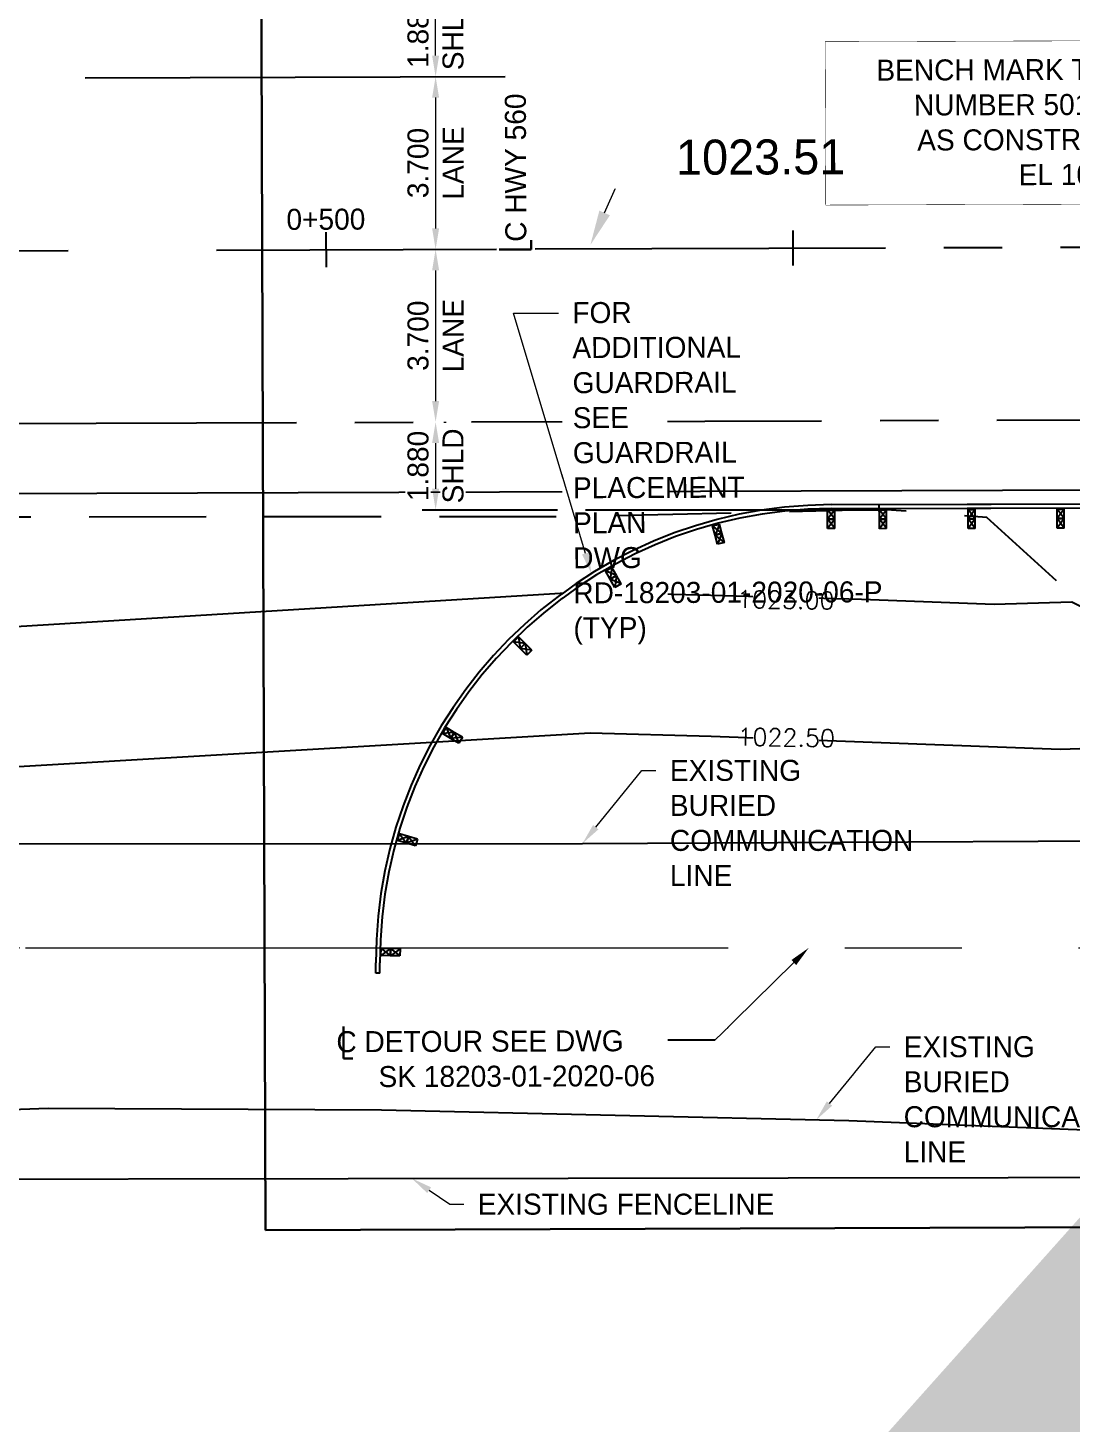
# Model space of a CAD drawing. Header units: metres. Extents: x -16741 to 19994, y 5629700 to 5668838.
# Drawn here: x 16670.36 to 16692.7, y 5649244.21 to 5649274.1 of the extents above; entities that cross this region are included whole.
import ezdxf
from ezdxf import colors
from ezdxf.entities.mleader import LeaderData, LeaderLine
from ezdxf.math import Vec2, Vec3

# ---------------------------------------------------------------- set-up
doc = ezdxf.new("R2010")
doc.units = ezdxf.units.M
for name, pattern in [('CENTER2', [1.125, 0.75, -0.125, 0.125, -0.125]), ('CENTERX2', [101.6, 63.5, -12.7, 12.7, -12.7]), ('Existing Highway 560 (Glenmore Tr) Surface$0$DGN Style 3', [12, 9, -3]), ('HIDDEN', [0.375, 0.25, -0.125])]:
    doc.linetypes.add(name, pattern=pattern)
for name, color, linetype in [('_BL SHLD', 253, 'HIDDEN'), ('C-ROAD-CNTR', 1, 'CENTER2'), ('C-TOPO-MAJR', 252, 'Continuous'), ('C-TOPO-MINR', 253, 'Continuous'), ('CB178108 - Hwy 560 Bridge Replacement Linework$0$S-BR-BRIDGERAIL', 139, 'Continuous'), ('CB178108 - Hwy 560 Bridge Replacement Linework$0$S-BR-POST', 139, 'Continuous'), ('Existing Highway 560 (Glenmore Tr) Surface$0$S-RD-EOP', 64, 'Continuous'), ('Existing Highway 560 (Glenmore Tr) Surface$0$S-RD-WPT', 7, 'Existing Highway 560 (Glenmore Tr) Surface$0$DGN Style 3'), ('Existing Highway 560 (Glenmore Tr) Surface$0$S-SF-FEN', 8, 'Existing Highway 560 (Glenmore Tr) Surface$0$FENC-BARB'), ('Existing Highway 560 (Glenmore Tr) Surface$0$S-UT-FOP', 8, 'Existing Highway 560 (Glenmore Tr) Surface$0$FOPC-UNDR-E'), ('Existing Highway 560 (Glenmore Tr) Surface$0$S-UT-TPN-BUR', 8, 'Existing Highway 560 (Glenmore Tr) Surface$0$PHON-UNDR-E'), ('G-AN-LIN-WT3', 2, 'Continuous'), ('S-BR-BRIDGERAIL', 139, 'Continuous'), ('S-BR-CEN', 1, 'CENTERX2'), ('S-BR-DIM', 1, 'Continuous'), ('S-BR-POST', 139, 'Continuous')]:
    doc.layers.add(name, color=color, linetype=linetype)
doc.layers.add('CB178108 - Hwy 560 Bridge Replacement Linework$0$G-AN-TXT', color=40, linetype='Continuous', lineweight=40)
doc.layers.add('Z-CV3D-ALIG-CNTR', color=145, linetype='CENTER2', lineweight=18)
for name, color, linetype, plot in [('G-TB-VPORTS', 8, 'Continuous', False), ('S-BR-NPLOT', 250, 'Continuous', False), ('S-BR-SPOTELEVNPLOT', 250, 'Continuous', False)]:
    doc.layers.add(name, color=color, linetype=linetype, plot=plot)
doc.styles.add('AT Text Standard', font='simplex.shx', dxfattribs={"oblique": 1e-05, "height": 3})
doc.styles.add('AT_Font_Prop_3.0', font='font005.shx', dxfattribs={"height": 3})
doc.styles.add('Existing Highway 560 (Glenmore Tr) Surface$0$AT_Label', font='font005.shx', dxfattribs={"height": 3.5})
doc.styles.add('Existing Highway 560 (Glenmore Tr) Surface$0$Standard', font='simplex.shx')
doc.linetypes.add('Existing Highway 560 (Glenmore Tr) Surface$0$FENC-BARB', pattern='A,6.35,-2.54,["X",Existing Highway 560 (Glenmore Tr) Surface$0$Standard,S=1.27,R=0,X=-1.27,Y=-0.635],-2.54', length=11.43)
doc.linetypes.add('Existing Highway 560 (Glenmore Tr) Surface$0$FOPC-UNDR-E', pattern='A,10,-3,10,-3,10,-3,10,-3,10,["FB",Existing Highway 560 (Glenmore Tr) Surface$0$AT_Label,S=0.7,R=0,X=1.8,Y=-1.225],0,[1,AT_SHAPES.shx,S=1000,R=0,X=4.1,Y=0],-8.2', length=70.2)
doc.linetypes.add('Existing Highway 560 (Glenmore Tr) Surface$0$PHON-UNDR-E', pattern='A,10,-3,10,-3,10,-3,10,-3,10,["TB",Existing Highway 560 (Glenmore Tr) Surface$0$AT_Label,S=0.7,R=0,X=2,Y=-1.225],0,[1,AT_SHAPES.shx,S=1000,R=0,X=4.1,Y=0],-8.2', length=70.2)
doc.dimstyles.new('AT Dim Standard (Meters)', dxfattribs={"dimtxt": 3, "dimasz": 3, "dimexe": 1.5, "dimexo": 1.5, "dimgap": 1, "dimtad": 1, "dimdec": 3, "dimzin": 0, "dimdsep": 46, "dimtxsty": 'AT_Font_Prop_3.0', "dimcen": -1.5, "dimclrd": 256, "dimclre": 256, "dimclrt": 2, "dimaunit": 1, "dimadec": 3, "dimazin": 0, "dimtfac": 1, "dimtdec": 3, "dimtmove": 0, "dimatfit": 3, "dimfxl": 1, "dimtfill": 1, "dimtolj": 1, "dimtzin": 0, "dimlwd": 15, "dimlwe": 15, "dimarcsym": 0})
doc.dimstyles.new('AT Dim Standard (Millimeters)', dxfattribs={"dimtxt": 3, "dimasz": 3, "dimexe": 1.5, "dimexo": 1.5, "dimgap": 1, "dimtad": 1, "dimdec": 0, "dimlfac": 1000, "dimzin": 0, "dimdsep": 46, "dimtxsty": 'AT Text Standard', "dimcen": -1.5, "dimclrd": 256, "dimclre": 256, "dimclrt": 7, "dimaunit": 1, "dimadec": 3, "dimazin": 0, "dimtfac": 1, "dimtdec": 0, "dimtmove": 0, "dimatfit": 3, "dimfxl": 1, "dimtfill": 1, "dimtolj": 1, "dimtzin": 0, "dimlwd": 15, "dimlwe": 15, "dimarcsym": 0})

# ---------------------------------------------------------------- blocks, each defined once
blk = doc.blocks.new('*D69')
at = {"layer": 'Defpoints', "color": 0, "transparency": 16777216}
for p in [(5.577, -0.112), (6.051, -0.846), (6.881, -0.846)]:
    blk.add_point(p, dxfattribs=at)
at = {"layer": 'S-BR-NPLOT', "lineweight": 15, "transparency": 16777216}
for p, q in [((5.652, -0.112), (6.956, -0.112)), ((6.881, -0.262), (6.881, -0.696)), ((6.126, -0.846), (6.956, -0.846))]:
    blk.add_line(p, q, dxfattribs=at)
at = {"layer": 'S-BR-NPLOT', "transparency": 16777216}
for points in [[(6.856, -0.262), (6.906, -0.262), (6.881, -0.112)], [(6.856, -0.696), (6.906, -0.696), (6.881, -0.846)]]:
    blk.add_solid(points, dxfattribs=at)
at = {"layer": 'S-BR-NPLOT', "color": 8, "transparency": 16777216, "insert": (6.767, -0.479), "char_height": 0.125, "attachment_point": 5, "rotation": 90, "style": 'AT Text Standard', "bg_fill": 3, "box_fill_scale": 1.1, "bg_fill_color": 256, "bg_fill_true_color": 13158600, "bg_fill_transparency": 0}
blk.add_mtext('\\A1;735', dxfattribs=at)
blk = doc.blocks.new('*D67')
at = {"layer": 'Defpoints', "color": 0, "transparency": 16777216}
for p in [(-1.177, 0), (0, 0), (6.051, -0.846)]:
    blk.add_point(p, dxfattribs=at)
at = {"layer": 'S-BR-NPLOT', "lineweight": 15, "transparency": 16777216}
for p, q in [((-0.075, 0), (-1.252, 0)), ((-1.177, -0.696), (-1.177, -0.15)), ((5.976, -0.846), (-1.252, -0.846))]:
    blk.add_line(p, q, dxfattribs=at)
at = {"layer": 'S-BR-NPLOT', "transparency": 16777216}
for points in [[(-1.202, -0.15), (-1.152, -0.15), (-1.177, 0)], [(-1.202, -0.696), (-1.152, -0.696), (-1.177, -0.846)]]:
    blk.add_solid(points, dxfattribs=at)
at = {"layer": 'S-BR-NPLOT', "color": 8, "transparency": 16777216, "insert": (-1.302, -0.423), "char_height": 0.15, "attachment_point": 5, "rotation": 90, "style": 'AT Text Standard', "bg_fill": 3, "box_fill_scale": 1.1, "bg_fill_color": 256, "bg_fill_true_color": 13158600, "bg_fill_transparency": 0}
blk.add_mtext('\\A1;846', dxfattribs=at)
blk = doc.blocks.new('*D68')
at = {"layer": 'Defpoints', "color": 0, "transparency": 16777216}
for p in [(0, -0.215), (6.051, -0.846)]:
    blk.add_point(p, dxfattribs=at)
at = {"layer": 'S-BR-NPLOT', "lineweight": 15, "transparency": 16777216}
for p, q in [((-0.075, -0.215), (-0.753, -0.215)), ((-0.678, -0.365), (-0.678, -0.696)), ((5.976, -0.846), (-0.753, -0.846))]:
    blk.add_line(p, q, dxfattribs=at)
at = {"layer": 'S-BR-NPLOT', "transparency": 16777216}
for points in [[(-0.703, -0.365), (-0.653, -0.365), (-0.678, -0.215)], [(-0.703, -0.696), (-0.653, -0.696), (-0.678, -0.846)]]:
    blk.add_solid(points, dxfattribs=at)
at = {"layer": 'S-BR-NPLOT', "color": 8, "transparency": 16777216, "insert": (-0.803, -0.531), "char_height": 0.15, "attachment_point": 5, "rotation": 90, "style": 'AT Text Standard', "bg_fill": 3, "box_fill_scale": 1.1, "bg_fill_color": 256, "bg_fill_true_color": 13158600, "bg_fill_transparency": 0}
blk.add_mtext('\\A1;631', dxfattribs=at)
at = {"layer": 'Defpoints', "color": 0, "transparency": 16777216}
blk.add_point((-0.678, -0.846), dxfattribs=at)
blk = doc.blocks.new('*D454')
at = {"layer": 'Defpoints', "color": 0, "lineweight": 30, "transparency": 16777216}
for p in [(16679.081, 5649273.054), (16679.093, 5649269.354), (16679.093, 5649269.354)]:
    blk.add_point(p, dxfattribs=at)
at = {"layer": 'S-BR-DIM', "lineweight": 15, "transparency": 16777216}
for p, q in [((16679.306, 5649273.054), (16679.318, 5649273.054)), ((16679.093, 5649272.604), (16679.093, 5649269.804))]:
    blk.add_line(p, q, dxfattribs=at)
at = {"layer": 'S-BR-DIM', "lineweight": 30, "transparency": 16777216}
for points in [[(16679.018, 5649272.604), (16679.168, 5649272.604), (16679.093, 5649273.054)], [(16679.018, 5649269.804), (16679.168, 5649269.804), (16679.093, 5649269.354)]]:
    blk.add_solid(points, dxfattribs=at)
at = {"layer": 'S-BR-DIM', "color": 2, "lineweight": -3, "transparency": 16777216, "char_height": 0.45, "attachment_point": 5, "rotation": 90, "style": 'AT_Font_Prop_3.0', "bg_fill": 3, "box_fill_scale": 1.1, "bg_fill_color": 256, "bg_fill_true_color": 13158600, "bg_fill_transparency": 0}
for s, insert in [('\\A1;3.700', (16678.718, 5649271.204)), ('\\A1;LANE', (16679.468, 5649271.204))]:
    blk.add_mtext(s, dxfattribs=dict(at, insert=insert))
blk = doc.blocks.new('*D455')
at = {"layer": 'Defpoints', "color": 0, "lineweight": 30, "transparency": 16777216}
for p in [(16679.093, 5649269.354), (16679.042, 5649265.654), (16679.093, 5649265.654)]:
    blk.add_point(p, dxfattribs=at)
at = {"layer": 'S-BR-DIM', "lineweight": 15, "transparency": 16777216}
for p, q in [((16679.093, 5649268.904), (16679.093, 5649266.104)), ((16679.267, 5649265.654), (16679.318, 5649265.654))]:
    blk.add_line(p, q, dxfattribs=at)
at = {"layer": 'S-BR-DIM', "lineweight": 30, "transparency": 16777216}
for points in [[(16679.018, 5649268.904), (16679.168, 5649268.904), (16679.093, 5649269.354)], [(16679.018, 5649266.104), (16679.168, 5649266.104), (16679.093, 5649265.654)]]:
    blk.add_solid(points, dxfattribs=at)
at = {"layer": 'S-BR-DIM', "color": 2, "lineweight": -3, "transparency": 16777216, "char_height": 0.45, "attachment_point": 5, "rotation": 90, "style": 'AT_Font_Prop_3.0', "bg_fill": 3, "box_fill_scale": 1.1, "bg_fill_color": 256, "bg_fill_true_color": 13158600, "bg_fill_transparency": 0}
for s, insert in [('\\A1;3.700', (16678.718, 5649267.504)), ('\\A1;LANE', (16679.468, 5649267.504))]:
    blk.add_mtext(s, dxfattribs=dict(at, insert=insert))
blk = doc.blocks.new('*D456')
at = {"layer": 'S-BR-DIM', "lineweight": 15, "transparency": 16777216}
for p, q in [((16679.267, 5649265.654), (16679.318, 5649265.654)), ((16679.093, 5649265.204), (16679.093, 5649264.224))]:
    blk.add_line(p, q, dxfattribs=at)
at = {"layer": 'S-BR-DIM', "color": 2, "lineweight": -3, "transparency": 16777216, "char_height": 0.45, "attachment_point": 5, "rotation": 90, "style": 'AT_Font_Prop_3.0', "bg_fill": 3, "box_fill_scale": 1.1, "bg_fill_color": 256, "bg_fill_true_color": 13158600, "bg_fill_transparency": 0}
for s, insert in [('\\A1;1.880', (16678.718, 5649264.714)), ('\\A1;SHLD', (16679.468, 5649264.714))]:
    blk.add_mtext(s, dxfattribs=dict(at, insert=insert))
at = {"layer": 'Defpoints', "color": 0, "lineweight": 30, "transparency": 16777216}
for p in [(16679.042, 5649265.654), (16679.093, 5649263.774), (16679.093, 5649263.774)]:
    blk.add_point(p, dxfattribs=at)
at = {"layer": 'S-BR-DIM', "lineweight": 30, "transparency": 16777216}
for points in [[(16679.018, 5649265.204), (16679.168, 5649265.204), (16679.093, 5649265.654)], [(16679.018, 5649264.224), (16679.168, 5649264.224), (16679.093, 5649263.774)]]:
    blk.add_solid(points, dxfattribs=at)
blk = doc.blocks.new('*D457')
at = {"layer": 'S-BR-DIM', "lineweight": 15, "transparency": 16777216}
for p, q in [((16678.872, 5649274.934), (16678.868, 5649274.934)), ((16679.093, 5649273.504), (16679.093, 5649274.484)), ((16679.306, 5649273.054), (16679.318, 5649273.054))]:
    blk.add_line(p, q, dxfattribs=at)
at = {"layer": 'S-BR-DIM', "color": 2, "lineweight": -3, "transparency": 16777216, "char_height": 0.45, "attachment_point": 5, "rotation": 90, "style": 'AT_Font_Prop_3.0', "bg_fill": 3, "box_fill_scale": 1.1, "bg_fill_color": 256, "bg_fill_true_color": 13158600, "bg_fill_transparency": 0}
for s, insert in [('\\A1;1.880', (16678.718, 5649273.994)), ('\\A1;SHLD', (16679.468, 5649273.994))]:
    blk.add_mtext(s, dxfattribs=dict(at, insert=insert))
at = {"layer": 'Defpoints', "color": 0, "lineweight": 30, "transparency": 16777216}
for p in [(16679.093, 5649274.934), (16679.097, 5649274.934), (16679.081, 5649273.054)]:
    blk.add_point(p, dxfattribs=at)
at = {"layer": 'S-BR-DIM', "lineweight": 30, "transparency": 16777216}
for points in [[(16679.018, 5649274.484), (16679.168, 5649274.484), (16679.093, 5649274.934)], [(16679.018, 5649273.504), (16679.168, 5649273.504), (16679.093, 5649273.054)]]:
    blk.add_solid(points, dxfattribs=at)
blk = doc.blocks.new('*U679')
at = {"layer": 'CB178108 - Hwy 560 Bridge Replacement Linework$0$S-BR-POST'}
for p, q in [((-0.075, 0.429), (0.077, 0.429)), ((-0.075, 0.429), (-0.075, 0.226)), ((-0.075, 0.429), (0.077, 0.226)), ((-0.075, 0.226), (0.077, 0.429)), ((0.077, 0.429), (0.077, 0.226)), ((-0.075, 0.226), (0.077, 0.226)), ((-0.075, 0.226), (-0.075, 0.023)), ((-0.075, 0.226), (0.077, 0.023)), ((-0.075, 0.023), (0.077, 0.226)), ((0.077, 0.226), (-0.075, 0.226)), ((0.077, 0.023), (-0.075, 0.023)), ((0.077, 0.226), (0.077, 0.023))]:
    blk.add_line(p, q, dxfattribs=at)
blk = doc.blocks.new('*U677')
at = {"layer": 'CB178108 - Hwy 560 Bridge Replacement Linework$0$G-AN-TXT', "color": 0, "linetype": 'ByBlock', "lineweight": -2, "transparency": 16777216}
for p, rotation in [((16687.565, 5649263.8), 180.1984736322829), ((16685.094, 5649263.471), 194.9654271150384), ((16682.788, 5649262.523), 209.7323805977916), ((16680.8, 5649261.018), 224.4993340805447), ((16679.261, 5649259.057), 239.2662875632979), ((16678.273, 5649256.768), 254.033241046051), ((16677.901, 5649254.303), 268.8001945288042)]:
    blk.add_blockref('*U679', p, dxfattribs=dict(at, rotation=rotation))
blk = doc.blocks.new('section')
at = {"layer": 'S-BR-NPLOT'}
dim = blk.add_linear_dim(base=(6.8805, -0.8462), p1=(5.5771, -0.1115), p2=(6.0512, -0.8462), angle=90, dimstyle='AT Dim Standard (Millimeters)', override={"dimclrt": 8}, dxfattribs=at)
dim.commit()
dim.dimension.update_dxf_attribs({"geometry": '*D69', "text_midpoint": (6.7667, -0.4789)})
dim = blk.add_linear_dim(base=(-1.1772, 0), p1=(6.0512, -0.8462), p2=(0, 0), angle=90, dimstyle='AT Dim Standard (Millimeters)', override={"dimclrt": 8}, dxfattribs=at)
dim.commit()
dim.dimension.update_dxf_attribs({"geometry": '*D67', "text_midpoint": (-1.3022, -0.4231)})
dim = blk.add_linear_dim(base=(-0.6784, -0.8462), p1=(0, -0.215), p2=(6.0512, -0.8462), angle=90, dimstyle='AT Dim Standard (Millimeters)', override={"dimclrt": 8}, dxfattribs=at)
dim.commit()
dim.dimension.update_dxf_attribs({"geometry": '*D68', "text_midpoint": (-0.8034, -0.5306)})

msp = doc.modelspace()

# ---------------------------------------------------------------- linework, layer by layer
at = {"layer": 'C-ROAD-CNTR', "ltscale": 10}
msp.add_line((16681.228, 5649269.3616), (16812.685, 5649269.817), dxfattribs=at)
at = {"layer": 'C-ROAD-CNTR', "lineweight": -3, "ltscale": 10}
msp.add_line((16623.6118, 5649265.462), (16812.6978, 5649266.117), dxfattribs=at)
at = {"layer": 'C-TOPO-MINR', "linetype": 'Continuous', "lineweight": -3, "elevation": 1022.5}
msp.add_lwpolyline([(16658.333, 5649257.9543), (16668.6952, 5649258.1887), (16682.4058, 5649258.9956), (16684.9921, 5649258.9248), (16692.4702, 5649258.6478), (16693.1067, 5649258.6684), (16694.1313, 5649258.1499), (16695.5798, 5649257.301), (16695.9832, 5649256.741), (16696.3323, 5649255.5438)], dxfattribs=at)
at = {"layer": 'CB178108 - Hwy 560 Bridge Replacement Linework$0$S-BR-BRIDGERAIL'}
for p, q in [((16677.8149, 5649253.8489), (16677.8141, 5649254.0657)), ((16677.8999, 5649253.8492), (16677.8149, 5649253.8492)), ((16677.8999, 5649253.8492), (16677.8991, 5649254.066))]:
    msp.add_line(p, q, dxfattribs=at)
at = {"layer": 'Existing Highway 560 (Glenmore Tr) Surface$0$S-RD-EOP'}
msp.add_line((16623.617, 5649263.962), (16812.703, 5649264.617), dxfattribs=at)
at = {"layer": 'Existing Highway 560 (Glenmore Tr) Surface$0$S-RD-WPT'}
msp.add_line((16623.5862, 5649272.862), (16812.6722, 5649273.517), dxfattribs=at)
at = {"layer": 'Existing Highway 560 (Glenmore Tr) Surface$0$S-SF-FEN', "flags": 128}
msp.add_lwpolyline([(16628.461, 5649249.332), (16629.114, 5649249.381), (16645.473, 5649249.436), (16648.947, 5649249.408), (16696.071, 5649249.478), (16699.19, 5649249.461), (16704.158, 5649249.461), (16703.988, 5649250.366)], dxfattribs=at)
at = {"layer": 'Existing Highway 560 (Glenmore Tr) Surface$0$S-UT-FOP', "flags": 128}
msp.add_lwpolyline([(16618.17, 5649251.719), (16626.478, 5649251.644), (16638.206, 5649250.868), (16646.908, 5649250.322), (16657.144, 5649250.465), (16670.797, 5649250.953), (16677.932, 5649250.923), (16687.943, 5649250.69), (16695.9, 5649250.38), (16703.575, 5649250.724), (16734.197, 5649251.974), (16740.375, 5649251.675), (16757.435, 5649251.886), (16784.54, 5649251.953)], dxfattribs=at)
at = {"layer": 'Existing Highway 560 (Glenmore Tr) Surface$0$S-UT-TPN-BUR', "elevation": 1029.838, "flags": 128}
msp.add_lwpolyline([(16176.8784, 5649254.018), (16199.3986, 5649254.402), (16206.2523, 5649254.5189), (16236.6326, 5649255.4966), (16267.2987, 5649255.6632), (16293.2817, 5649255.885), (16323.3327, 5649255.909), (16352.4939, 5649256.1), (16353.2733, 5649256.1051), (16354.6251, 5649256.111), (16385.808, 5649256.248), (16398.0979, 5649256.2679), (16415.4606, 5649256.296), (16439.2426, 5649256.3026), (16444.3301, 5649256.304), (16450.5219, 5649256.3202), (16473.7652, 5649256.381), (16503.1368, 5649256.331), (16533.315, 5649256.32), (16564.7079, 5649256.4391), (16592.743, 5649256.5879), (16608.256, 5649256.4921), (16618.8033, 5649256.427), (16623.3819, 5649256.3987), (16623.8462, 5649256.3958), (16653.7301, 5649256.608), (16682.2388, 5649256.626), (16696.3598, 5649256.697), (16702.249, 5649256.7266), (16732.8558, 5649256.8805), (16739.2931, 5649256.9129), (16741.4145, 5649256.9023), (16758.2539, 5649256.8179), (16785.0422, 5649256.9051), (16812.842, 5649257.1501), (16844.1788, 5649257.214), (16874.9969, 5649257.3781), (16884.8165, 5649257.4153), (16888.6546, 5649257.4298), (16892.2979, 5649257.4436), (16907.7566, 5649257.5021), (16937.6436, 5649257.7531), (16967.0588, 5649257.805), (16992.6478, 5649257.978), (16996.2243, 5649258.0022)], dxfattribs=at)
at = {"layer": 'S-BR-CEN', "ltscale": 0.25}
msp.add_line((16623.599, 5649269.162), (16680.3956, 5649269.3587), dxfattribs=at)
at = {"layer": 'S-BR-DIM', "lineweight": -3}
for p, q in [((16676.7431, 5649269.7211), (16676.7457, 5649268.9711)), ((16686.7431, 5649269.7557), (16686.7457, 5649269.0057))]:
    msp.add_line(p, q, dxfattribs=at)
at = {"layer": 'Z-CV3D-ALIG-CNTR', "color": 145, "linetype": 'CENTER2', "lineweight": 18, "ltscale": 20}
msp.add_line((16670.3604, 5649254.3918), (16768.0192, 5649254.3918), dxfattribs=at)
at = {"layer": 'Z-CV3D-ALIG-CNTR', "color": 145, "linetype": 'CENTER2', "lineweight": 18}
msp.add_arc((16670.3604, 5649374.3918), 120, 250.758765, 270, dxfattribs=at)

# ---------------------------------------------------------------- leaders
at = {"layer": 'S-BR-DIM', "lineweight": -3}
ml = msp.add_multileader_mtext('Standard', dxfattribs=at)
ml.set_content('EXISTING BURIED COMMUNICATION LINE', color=2, style='AT_Font_Prop_3.0')
ml.set_leader_properties(color=256, linetype='ByLayer', lineweight=15)
ml.build(insert=Vec2(0, 0))
ml.multileader.update_dxf_attribs({"dogleg_length": 2, "arrow_head_size": 0.45, "scale": 0.15})
ctx = ml.context
ctx.base_point, ctx.scale, ctx.char_height, ctx.arrow_head_size, ctx.landing_gap_size, ctx.plane_origin = Vec3(16683.811, 5649258.1926, 1029.838), 0.15, 0.45, 0.45, 0.3, Vec3(16682.2388, 5649256.626, 1029.838)
notes = []
notes.append((ctx, [(0, (1, 1, 0), (16683.511, 5649258.1926, 1029.838), (1, 0), 0.3, [(0, [(16682.2388, 5649256.626, 1029.838)], 0, [])])]))
ctx.mtext.insert, ctx.mtext.width, ctx.mtext.flow_direction = Vec3(16684.111, 5649258.4176, 1029.838), 7.067197, 5
ml = msp.add_multileader_mtext('Standard', dxfattribs=at)
ml.set_content('EXISTING FENCELINE', color=2, style='AT_Font_Prop_3.0')
ml.set_leader_properties(color=256, linetype='ByLayer', lineweight=15)
ml.build(insert=Vec2(0, 0))
ml.multileader.update_dxf_attribs({"dogleg_length": 2, "arrow_head_size": 0.45, "scale": 0.15})
ctx = ml.context
ctx.base_point, ctx.scale, ctx.char_height, ctx.arrow_head_size, ctx.landing_gap_size, ctx.plane_origin = Vec3(16679.6945, 5649248.8986), 0.15, 0.45, 0.45, 0.3, Vec3(16678.5827, 5649249.452)
notes.append((ctx, [(0, (1, 1, 0), (16679.3945, 5649248.8986), (1, 0), 0.3, [(0, [(16678.5827, 5649249.452)], 0, [])])]))
ctx.mtext.insert, ctx.mtext.flow_direction = Vec3(16679.9945, 5649249.1236), 5
at = {"layer": 'S-BR-SPOTELEVNPLOT'}
ml = msp.add_multileader_mtext('Standard', dxfattribs=at)
ml.set_content('1023.51', color=2, style='AT_Font_Prop_3.0')
ml.set_leader_properties(color=256, linetype='ByLayer', lineweight=15)
ml.build(insert=Vec2(0, 0))
ml.multileader.update_dxf_attribs({"dogleg_length": 2, "arrow_head_size": 0.75, "scale": 0.25})
ctx = ml.context
ctx.base_point, ctx.scale, ctx.char_height, ctx.arrow_head_size, ctx.landing_gap_size, ctx.plane_origin, ctx.plane_x_axis, ctx.plane_y_axis = Vec3(16683.7419, 5649271.325, 1023.507), 0.25, 0.75, 0.75, 0.5, Vec3(16682.408, 5649269.449, 1023.507), Vec3(0.999994, 0.003464), Vec3(-0.003464, 0.999994)
notes.append((ctx, [(0, (1, 1, 0), (16683.2419, 5649271.3233, 1023.507), (0.999994, 0.003464), 0.5, [(0, [(16682.408, 5649269.449, 1023.507)], 0, [])])]))
ctx.mtext.insert, ctx.mtext.text_direction, ctx.mtext.rotation, ctx.mtext.flow_direction = Vec3(16684.2405, 5649271.7017, 1023.507), Vec3(0.999994, 0.003464), 0.003464, 5
for ctx, leaders in notes:
    for number, flags, end, landing, length, lines in leaders:
        leader = LeaderData()
        leader.index, (leader.has_last_leader_line, leader.has_dogleg_vector, leader.attachment_direction) = number, flags
        leader.last_leader_point, leader.dogleg_vector, leader.dogleg_length = Vec3(end), Vec3(landing), length
        for number, points, colour, breaks in lines:
            line = LeaderLine()
            line.index, line.vertices, line.color, line.breaks = number, Vec3.list(points), colors.encode_raw_color(colour), breaks
            leader.lines.append(line)
        ctx.leaders.append(leader)

# ---------------------------------------------------------------- next in the draw order: texts
at = {"layer": 'C-TOPO-MINR', "color": 253, "linetype": 'Continuous', "lineweight": -3, "insert": (16686.6024, 5649258.8968, 1023), "char_height": 0.375, "width": 1.245471, "attachment_point": 5, "rotation": 359.07845, "style": 'AT Text Standard', "bg_fill": 3, "box_fill_scale": 1.211667, "bg_fill_color": 256, "bg_fill_true_color": 13158600, "bg_fill_transparency": 0}
msp.add_mtext('1022.50', dxfattribs=at)
at = {"layer": 'S-BR-DIM', "color": 2, "lineweight": -3, "insert": (16676.7425, 5649269.9958), "char_height": 0.45, "attachment_point": 5, "rotation": 0.19847, "style": 'AT_Font_Prop_3.0', "bg_fill": 3, "box_fill_scale": 1.1, "bg_fill_color": 256, "bg_fill_true_color": 13158600, "bg_fill_transparency": 0}
msp.add_mtext('\\A1;0+500', dxfattribs=at)

# ---------------------------------------------------------------- next in the draw order: block references
at = {"layer": 'S-BR-NPLOT', "lineweight": -3, "xscale": -1, "rotation": 90.19847360786439}
msp.add_blockref('section', (16739.8634, 5649269.5647), dxfattribs=at)

# ---------------------------------------------------------------- next in the draw order: linework, layer by layer
at = {"layer": 'C-TOPO-MAJR', "linetype": 'Continuous', "lineweight": -3, "elevation": 1023}
msp.add_lwpolyline([(16700.8775, 5649262.3146), (16697.5713, 5649262.0045), (16692.9344, 5649261.6892), (16692.7183, 5649261.7985), (16691.0585, 5649261.7447), (16688.2151, 5649261.85), (16682.3043, 5649262.0118), (16682.2533, 5649262.0121), (16682.2526, 5649262.0097), (16681.9966, 5649261.9957), (16658.3165, 5649260.544)], dxfattribs=at)
at = {"layer": 'CB178108 - Hwy 560 Bridge Replacement Linework$0$S-BR-POST'}
for p, q in [((16690.4976, 5649263.7827), (16690.6496, 5649263.7833)), ((16690.4983, 5649263.5797), (16690.4976, 5649263.7827)), ((16690.6503, 5649263.5803), (16690.4976, 5649263.7827)), ((16690.6496, 5649263.7833), (16690.4983, 5649263.5797)), ((16690.6503, 5649263.5803), (16690.6496, 5649263.7833)), ((16692.4026, 5649263.7893), (16692.5546, 5649263.7899)), ((16692.4033, 5649263.5863), (16692.4026, 5649263.7893)), ((16692.5553, 5649263.5869), (16692.4026, 5649263.7893)), ((16692.5546, 5649263.7899), (16692.4033, 5649263.5863)), ((16692.5553, 5649263.5869), (16692.5546, 5649263.7899)), ((16690.6503, 5649263.5803), (16690.4983, 5649263.5797)), ((16690.4983, 5649263.5797), (16690.6503, 5649263.5803)), ((16690.499, 5649263.3767), (16690.4983, 5649263.5797)), ((16690.651, 5649263.3773), (16690.4983, 5649263.5797)), ((16690.6503, 5649263.5803), (16690.499, 5649263.3767)), ((16690.651, 5649263.3773), (16690.6503, 5649263.5803)), ((16692.5553, 5649263.5869), (16692.4033, 5649263.5863)), ((16692.4033, 5649263.5863), (16692.5553, 5649263.5869)), ((16692.404, 5649263.3833), (16692.4033, 5649263.5863)), ((16692.556, 5649263.3839), (16692.4033, 5649263.5863)), ((16692.5553, 5649263.5869), (16692.404, 5649263.3833)), ((16692.556, 5649263.3839), (16692.5553, 5649263.5869)), ((16690.651, 5649263.3773), (16690.499, 5649263.3767)), ((16692.556, 5649263.3839), (16692.404, 5649263.3833))]:
    msp.add_line(p, q, dxfattribs=at)
at = {"layer": 'S-BR-BRIDGERAIL'}
for p, q in [((16688.5818, 5649263.8031), (16701.9618, 5649263.8494)), ((16688.5964, 5649263.8881), (16702.2545, 5649263.9354))]:
    msp.add_line(p, q, dxfattribs=at)
at = {"layer": 'S-BR-POST'}
for p, q in [((16688.5975, 5649263.5732), (16688.5964, 5649263.8921)), ((16688.5968, 5649263.7762), (16688.7488, 5649263.7767)), ((16688.7495, 5649263.5737), (16688.5968, 5649263.7762)), ((16688.7488, 5649263.7767), (16688.5975, 5649263.5732)), ((16688.7495, 5649263.5737), (16688.7488, 5649263.7767)), ((16690.4976, 5649263.7827), (16690.6496, 5649263.7833)), ((16690.4983, 5649263.5797), (16690.4976, 5649263.7827)), ((16690.6503, 5649263.5803), (16690.4976, 5649263.7827)), ((16690.6496, 5649263.7833), (16690.4983, 5649263.5797)), ((16690.6503, 5649263.5803), (16690.6496, 5649263.7833)), ((16692.4026, 5649263.7893), (16692.5546, 5649263.7899)), ((16692.4033, 5649263.5863), (16692.4026, 5649263.7893)), ((16692.5553, 5649263.5869), (16692.4026, 5649263.7893)), ((16692.5546, 5649263.7899), (16692.4033, 5649263.5863)), ((16692.5553, 5649263.5869), (16692.5546, 5649263.7899)), ((16688.7495, 5649263.5737), (16688.5975, 5649263.5732)), ((16688.5975, 5649263.5732), (16688.7495, 5649263.5737)), ((16688.5982, 5649263.3702), (16688.5975, 5649263.5732)), ((16688.7502, 5649263.3707), (16688.5975, 5649263.5732)), ((16688.7495, 5649263.5737), (16688.5982, 5649263.3702)), ((16688.7502, 5649263.3707), (16688.7495, 5649263.5737)), ((16690.6503, 5649263.5803), (16690.4983, 5649263.5797)), ((16690.4983, 5649263.5797), (16690.6503, 5649263.5803)), ((16690.499, 5649263.3767), (16690.4983, 5649263.5797)), ((16690.651, 5649263.3773), (16690.4983, 5649263.5797)), ((16690.6503, 5649263.5803), (16690.499, 5649263.3767)), ((16690.651, 5649263.3773), (16690.6503, 5649263.5803)), ((16692.5553, 5649263.5869), (16692.4033, 5649263.5863)), ((16692.4033, 5649263.5863), (16692.5553, 5649263.5869)), ((16692.404, 5649263.3833), (16692.4033, 5649263.5863)), ((16692.556, 5649263.3839), (16692.4033, 5649263.5863)), ((16692.5553, 5649263.5869), (16692.404, 5649263.3833)), ((16692.556, 5649263.3839), (16692.5553, 5649263.5869)), ((16688.7502, 5649263.3707), (16688.5982, 5649263.3702)), ((16690.651, 5649263.3773), (16690.499, 5649263.3767)), ((16692.556, 5649263.3839), (16692.404, 5649263.3833))]:
    msp.add_line(p, q, dxfattribs=at)

# ---------------------------------------------------------------- next in the draw order: texts
at = {"layer": 'S-BR-DIM', "color": 2, "lineweight": -3, "insert": (16680.8087, 5649271.104), "char_height": 0.45, "attachment_point": 5, "rotation": 90.19847, "style": 'AT_Font_Prop_3.0', "bg_fill": 3, "box_fill_scale": 1.1, "bg_fill_color": 256, "bg_fill_true_color": 13158600, "bg_fill_transparency": 0}
msp.add_mtext('C HWY 560', dxfattribs=at)

# ---------------------------------------------------------------- next in the draw order: dimensions: what is measured, and where the dimension line sits
at = {"layer": 'S-BR-DIM', "lineweight": -3}
dim = msp.add_linear_dim(base=(16679.0934, 5649269.3542), p1=(16679.0805, 5649273.0542), p2=(16679.0934, 5649269.3542), angle=90, text='<>\\XLANE', dimstyle='AT Dim Standard (Meters)', dxfattribs=at)
dim.commit()
dim.dimension.update_dxf_attribs({"geometry": '*D454', "text_midpoint": (16679.0934, 5649271.2042)})

# ---------------------------------------------------------------- next in the draw order: linework, layer by layer
at = {"layer": 'S-BR-DIM', "color": 2, "lineweight": 30}
for p, q in [((16681.1424, 5649269.3501), (16681.1417, 5649269.5499)), ((16680.4574, 5649269.3477), (16681.1424, 5649269.3501))]:
    msp.add_line(p, q, dxfattribs=at)

# ---------------------------------------------------------------- next in the draw order: texts
at = {"layer": 'C-TOPO-MINR', "color": 253, "linetype": 'Continuous', "lineweight": -3, "insert": (16686.5922, 5649261.845, 1023), "char_height": 0.375, "width": 1.245471, "attachment_point": 5, "rotation": 359.07845, "style": 'AT Text Standard', "bg_fill": 3, "box_fill_scale": 1.211667, "bg_fill_color": 256, "bg_fill_true_color": 13158600, "bg_fill_transparency": 0}
msp.add_mtext('1023.00', dxfattribs=at)
at = {"layer": 'S-BR-DIM', "color": 2, "lineweight": -3, "insert": (16687.881, 5649272.0621), "char_height": 0.45, "width": 14.218955, "attachment_point": 5, "rotation": 0.19847, "style": 'AT_Font_Prop_3.0', "bg_fill": 3, "box_fill_scale": 1.1, "bg_fill_color": 256, "bg_fill_true_color": 13158600, "bg_fill_transparency": 0}
msp.add_mtext('\\pxqr;BENCH MARK TABLET\\PNUMBER 50113-255\\PAS CONSTRUCTED\\PEL 1023.291', dxfattribs=at)

# ---------------------------------------------------------------- next in the draw order: dimensions: what is measured, and where the dimension line sits
at = {"layer": 'S-BR-DIM', "lineweight": -3}
dim = msp.add_linear_dim(base=(16679.0934, 5649274.9343), p1=(16679.0805, 5649273.0542), p2=(16679.0968, 5649274.9343), angle=90, text='<>\\XSHLD', dimstyle='AT Dim Standard (Meters)', dxfattribs=at)
dim.commit()
dim.dimension.update_dxf_attribs({"geometry": '*D457', "text_midpoint": (16679.0934, 5649273.9942), "dimtype": 160})
dim = msp.add_linear_dim(base=(16679.0934, 5649265.654), p1=(16679.0934, 5649269.3542), p2=(16679.0415, 5649265.654), angle=90, text='<>\\XLANE', dimstyle='AT Dim Standard (Meters)', dxfattribs=at)
dim.commit()
dim.dimension.update_dxf_attribs({"geometry": '*D455', "text_midpoint": (16679.0934, 5649267.5041)})

# ---------------------------------------------------------------- next in the draw order: linework, layer by layer
at = {"layer": 'S-BR-DIM', "lineweight": -3, "const_width": 0.01}
msp.add_lwpolyline([(16695.2347, 5649270.3293), (16687.4486, 5649270.3024), (16687.4365, 5649273.8021), (16695.2226, 5649273.829)], close=True, dxfattribs=at)

# ---------------------------------------------------------------- next in the draw order: leaders
at = {"layer": 'G-AN-LIN-WT3'}
msp.add_leader([(16704.8224, 5649261.9768), (16700.4647, 5649255.1165)], dimstyle='AT Dim Standard (Meters)', override={"dimscale": 0, "dimtxt": 25, "dimasz": 60, "dimtad": 0, "dimlwd": 65535}, dxfattribs=at)

# ---------------------------------------------------------------- next in the draw order: leaders
at = {"layer": 'S-BR-DIM', "lineweight": -3}
ml = msp.add_multileader_mtext('Standard', dxfattribs=at)
ml.set_content('FOR ADDITIONAL GUARDRAIL SEE GUARDRAIL PLACEMENT PLAN DWG RD-18203-01-2020-06-P (TYP) ', color=2, style='AT_Font_Prop_3.0')
ml.set_leader_properties(color=256, linetype='ByLayer', lineweight=15)
ml.build(insert=Vec2(0, 0))
ml.multileader.update_dxf_attribs({"dogleg_length": 2, "arrow_head_size": 0.45, "scale": 0.15})
ctx = ml.context
ctx.base_point, ctx.scale, ctx.char_height, ctx.arrow_head_size, ctx.landing_gap_size, ctx.plane_origin, ctx.plane_x_axis, ctx.plane_y_axis = Vec3(16681.7213, 5649267.989), 0.15, 0.45, 0.45, 0.3, Vec3(16687.0324, 5649268.2258), Vec3(0.999994, 0.003464), Vec3(-0.003464, 0.999994)
notes = []
notes.append((ctx, [(0, (1, 1, 0), (16680.7613, 5649267.9857), (0.999994, 0.003464), 0.9601, [(0, [(16682.4295, 5649262.4076)], 0, [])])]))
ctx.mtext.insert, ctx.mtext.text_direction, ctx.mtext.rotation, ctx.mtext.width, ctx.mtext.defined_height, ctx.mtext.flow_direction = Vec3(16682.0205, 5649268.2222), Vec3(0.999994, 0.003464), 0.003464, 11.991943, 3.6773, 5
ctx.mtext.has_bg_fill, ctx.mtext.bg_color, ctx.mtext.bg_scale_factor, ctx.mtext.bg_transparency, ctx.mtext.use_window_bg_color = 1, -1027028792, 1.5, 0, 1
for ctx, leaders in notes:
    for number, flags, end, landing, length, lines in leaders:
        leader = LeaderData()
        leader.index, (leader.has_last_leader_line, leader.has_dogleg_vector, leader.attachment_direction) = number, flags
        leader.last_leader_point, leader.dogleg_vector, leader.dogleg_length = Vec3(end), Vec3(landing), length
        for number, points, colour, breaks in lines:
            line = LeaderLine()
            line.index, line.vertices, line.color, line.breaks = number, Vec3.list(points), colors.encode_raw_color(colour), breaks
            leader.lines.append(line)
        ctx.leaders.append(leader)

# ---------------------------------------------------------------- next in the draw order: linework, layer by layer
at = {"layer": '_BL SHLD', "ltscale": 10, "flags": 128}
msp.add_lwpolyline([(16696.5244, 5649256.107), (16696.147, 5649257.46), (16694.765, 5649259.377), (16692.668, 5649261.999), (16690.896, 5649263.611), (16688.642, 5649263.782), (16682.219, 5649263.626), (16653.703, 5649263.608), (16630.691, 5649263.471), (16628.68, 5649263.397), (16627.436, 5649262.741), (16624.864, 5649260.441), (16623.442, 5649257.74), (16623.442, 5649255.12), (16623.82, 5649252.176), (16624.891, 5649249.439), (16627.099, 5649245.123), (16631.595, 5649242.208), (16636.602, 5649240.013), (16643.444, 5649238.895), (16647.767, 5649234.385), (16647.985, 5649227.81), (16643.822, 5649222.998), (16637.98, 5649222.416), (16631.074, 5649222.511), (16625.383, 5649226.463), (16622.767, 5649233.637), (16621.528, 5649242.126), (16620.625, 5649249.523), (16620.564, 5649249.987), (16619.979, 5649253.524), (16618.857, 5649256.341), (16616.577, 5649259.057), (16613.878, 5649261.556), (16610.809, 5649263.608), (16606.866, 5649263.537), (16592.746, 5649263.588), (16564.676, 5649263.439), (16533.303, 5649263.32), (16503.144, 5649263.331), (16473.762, 5649263.381), (16444.32, 5649263.304), (16415.454, 5649263.296), (16385.787, 5649263.248), (16353.235, 5649263.105), (16323.307, 5649262.909), (16293.249, 5649262.885), (16267.252, 5649262.663), (16236.501, 5649262.496), (16206.08, 5649261.517), (16176.759, 5649261.017)], dxfattribs=at)
at = {"layer": 'C-ROAD-CNTR', "linetype": 'Continuous', "lineweight": -3, "ltscale": 10}
msp.add_line((16682.3029, 5649263.7742), (16688.5722, 5649263.7742), dxfattribs=at)
at = {"layer": 'CB178108 - Hwy 560 Bridge Replacement Linework$0$S-BR-BRIDGERAIL'}
for p, q in [((16687.5652, 5649263.8845), (16702.2545, 5649263.9354)), ((16687.5655, 5649263.7995), (16701.9618, 5649263.8494))]:
    msp.add_line(p, q, dxfattribs=at)
for radius in [9.785, 9.7]:
    msp.add_arc((16687.5991, 5649254.0996), radius, 90.19847, 180.19847, dxfattribs=at)
at = {"layer": 'CB178108 - Hwy 560 Bridge Replacement Linework$0$S-BR-POST'}
for p, q in [((16688.5968, 5649263.7762), (16688.7488, 5649263.7767)), ((16688.5975, 5649263.5732), (16688.5968, 5649263.7762)), ((16688.7495, 5649263.5737), (16688.5968, 5649263.7762)), ((16688.7488, 5649263.7767), (16688.5975, 5649263.5732)), ((16688.7495, 5649263.5737), (16688.7488, 5649263.7767)), ((16688.7495, 5649263.5737), (16688.5975, 5649263.5732)), ((16688.5975, 5649263.5732), (16688.7495, 5649263.5737)), ((16688.5982, 5649263.3702), (16688.5975, 5649263.5732)), ((16688.7502, 5649263.3707), (16688.5975, 5649263.5732)), ((16688.7495, 5649263.5737), (16688.5982, 5649263.3702)), ((16688.7502, 5649263.3707), (16688.7495, 5649263.5737)), ((16688.7502, 5649263.3707), (16688.5982, 5649263.3702))]:
    msp.add_line(p, q, dxfattribs=at)

# ---------------------------------------------------------------- next in the draw order: block references
at = {"layer": 'CB178108 - Hwy 560 Bridge Replacement Linework$0$G-AN-TXT'}
msp.add_blockref('*U677', (0, 0), dxfattribs=at)

# ---------------------------------------------------------------- next in the draw order: texts
at = {"layer": 'S-BR-DIM', "color": 2, "lineweight": -3, "insert": (16682.4862, 5649252.0197), "char_height": 0.45, "width": 11.034801, "attachment_point": 5, "rotation": 0.19847, "style": 'AT_Font_Prop_3.0', "bg_fill": 3, "box_fill_scale": 1.1, "bg_fill_color": 256, "bg_fill_true_color": 13158600, "bg_fill_transparency": 0}
msp.add_mtext('\\pxql,t2;C DETOUR SEE DWG \\P^ISK 18203-01-2020-06', dxfattribs=at)

# ---------------------------------------------------------------- next in the draw order: dimensions: what is measured, and where the dimension line sits
at = {"layer": 'S-BR-DIM', "lineweight": -3}
dim = msp.add_linear_dim(base=(16679.0934, 5649263.7742), p1=(16679.0415, 5649265.654), p2=(16679.0934, 5649263.7742), angle=90, text='<>\\XSHLD', dimstyle='AT Dim Standard (Meters)', dxfattribs=at)
dim.commit()
dim.dimension.update_dxf_attribs({"geometry": '*D456', "text_midpoint": (16679.0934, 5649264.7141), "dimtype": 160})

# ---------------------------------------------------------------- next in the draw order: linework, layer by layer
at = {"layer": 'C-ROAD-CNTR', "linetype": 'Continuous', "lineweight": -3, "ltscale": 10}
msp.add_line((16678.8055, 5649263.7742), (16681.7045, 5649263.7742), dxfattribs=at)
at = {"layer": 'G-TB-VPORTS', "lineweight": 30}
msp.add_lwpolyline([(16675.451, 5649248.3424), (16750.6533, 5649248.6029), (16750.5068, 5649290.8921), (16675.3045, 5649290.6316)], close=True, dxfattribs=at)
at = {"layer": 'S-BR-DIM', "color": 2, "lineweight": 30}
for p, q in [((16677.1192, 5649252.7029), (16677.1215, 5649252.0179)), ((16677.1215, 5649252.0179), (16677.3213, 5649252.0186))]:
    msp.add_line(p, q, dxfattribs=at)
at = {"layer": 'S-BR-DIM', "lineweight": -3}
msp.add_line((16685.0768, 5649252.4142), (16684.0698, 5649252.4142), dxfattribs=at)

# ---------------------------------------------------------------- next in the draw order: leaders
ml = msp.add_multileader_mtext('Standard', dxfattribs=at)
ml.set_content(' ', color=2, style='AT_Font_Prop_3.0')
ml.set_leader_properties(color=256, linetype='ByLayer', lineweight=15)
ml.build(insert=Vec2(0, 0))
ml.multileader.update_dxf_attribs({"dogleg_length": 2, "arrow_head_size": 0.45, "scale": 0.15})
ctx = ml.context
ctx.base_point, ctx.scale, ctx.char_height, ctx.arrow_head_size, ctx.landing_gap_size, ctx.plane_origin, ctx.plane_x_axis, ctx.plane_y_axis = Vec3(16683.7268, 5649252.4095), 0.15, 0.45, 0.45, 0.3, Vec3(16687.086, 5649254.3918), Vec3(0.999994, 0.003464), Vec3(-0.003464, 0.999994)
notes = []
notes.append((ctx, [(0, (1, 1, 0), (16685.0768, 5649252.4142), (-0.999994, -0.003464), 0.3, [(0, [(16687.086, 5649254.3918)], 0, [])])]))
ctx.mtext.insert, ctx.mtext.text_direction, ctx.mtext.rotation, ctx.mtext.flow_direction = Vec3(16684.026, 5649252.6356), Vec3(0.999994, 0.003464), 0.003464, 5
ml = msp.add_multileader_mtext('Standard', dxfattribs=at)
ml.set_content('EXISTING BURIED COMMUNICATION LINE', color=2, style='AT_Font_Prop_3.0')
ml.set_leader_properties(color=256, linetype='ByLayer', lineweight=15)
ml.build(insert=Vec2(0, 0))
ml.multileader.update_dxf_attribs({"dogleg_length": 2, "arrow_head_size": 0.45, "scale": 0.15})
ctx = ml.context
ctx.base_point, ctx.scale, ctx.char_height, ctx.arrow_head_size, ctx.landing_gap_size, ctx.plane_origin = Vec3(16688.8181, 5649252.2728), 0.15, 0.45, 0.45, 0.3, Vec3(16687.2459, 5649250.7062)
notes.append((ctx, [(0, (1, 1, 0), (16688.5181, 5649252.2728), (1, 0), 0.3, [(0, [(16687.2459, 5649250.7062)], 0, [])])]))
ctx.mtext.insert, ctx.mtext.width, ctx.mtext.flow_direction = Vec3(16689.1181, 5649252.4978), 7.067197, 5
for ctx, leaders in notes:
    for number, flags, end, landing, length, lines in leaders:
        leader = LeaderData()
        leader.index, (leader.has_last_leader_line, leader.has_dogleg_vector, leader.attachment_direction) = number, flags
        leader.last_leader_point, leader.dogleg_vector, leader.dogleg_length = Vec3(end), Vec3(landing), length
        for number, points, colour, breaks in lines:
            line = LeaderLine()
            line.index, line.vertices, line.color, line.breaks = number, Vec3.list(points), colors.encode_raw_color(colour), breaks
            leader.lines.append(line)
        ctx.leaders.append(leader)

doc.saveas('drawing.dxf')
